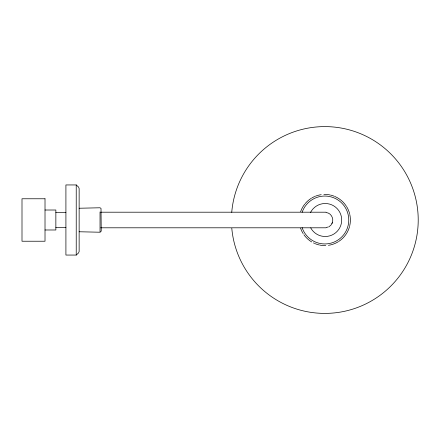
<?xml version="1.0" encoding="UTF-8"?>
<svg xmlns="http://www.w3.org/2000/svg" width="440" height="440" viewBox="0 0 440 440"><rect width="100%" height="100%" fill="white"/><g stroke="black" fill="none" stroke-linecap="round" stroke-linejoin="round"><path stroke-width="0.66" d="M331.986 223.471C334.34 219.049 331.216 212.861 326.134 212.553M332.354 222.706L330.979 225.088L328.873 226.859M100.59 231.996L101.228 231.011L101.008 208.434L100.034 207.774L79.139 208.241M76.23 255.057L78.551 252.945L79.139 251.482L79.139 188.518L78.551 187.055L76.23 184.943L65.912 184.943L65.912 255.057L76.23 255.057L76.23 184.943M326.233 227.464L328.168 227.018M45.012 210.012L55.858 210.012L55.858 229.988L45.012 229.988M100.722 212.201L325.996 212.201M55.858 212.625L65.912 212.625M55.858 227.376L65.912 227.376M100.722 227.799L325.996 227.799M79.139 231.759L100.034 232.227L100.034 211.943M231.737 212.355A93.396 93.396 0 0 1 373.511 140.3A93.396 93.396 0 0 1 374.099 299.338A93.396 93.396 0 0 1 231.792 228.333M349.773 214.412A25.57 25.57 0 0 1 349.745 225.698M349.586 226.347A25.57 25.57 0 0 1 338.976 241.296M338.415 241.659A25.57 25.57 0 0 1 328.427 245.316M325.765 245.553A25.57 25.57 0 0 1 319.77 245.069M319.116 244.926A25.57 25.57 0 0 1 315.288 243.727M314.672 243.474A25.57 25.57 0 0 1 313.456 242.907M311.696 241.945A25.57 25.57 0 0 1 303.902 234.707M303.16 233.596A25.57 25.57 0 0 1 300.586 228.162M300.625 211.723A25.57 25.57 0 0 1 304.772 204.122M305.195 203.605A25.57 25.57 0 0 1 311.223 198.341M311.795 197.995A25.57 25.57 0 0 1 314.776 196.482M315.398 196.229A25.57 25.57 0 0 1 321.206 194.684M323.873 194.447A25.57 25.57 0 0 1 329.863 194.931M330.517 195.074A25.57 25.57 0 0 1 334.345 196.273M334.966 196.526A25.57 25.57 0 0 1 346.115 205.843M346.473 206.404A25.57 25.57 0 0 1 349.618 213.763M310.519 212.482A16.5 16.5 0 0 1 335.495 207.103A16.5 16.5 0 0 1 335.803 232.645A16.5 16.5 0 0 1 310.706 227.871M302.154 212.251A23.953 23.953 0 0 1 339.026 200.717A23.953 23.953 0 0 1 338.938 239.349A23.953 23.953 0 0 1 302.12 227.645M45.012 198.77L22 198.77L22 241.23L45.012 241.23L45.012 198.77"/></g></svg>
